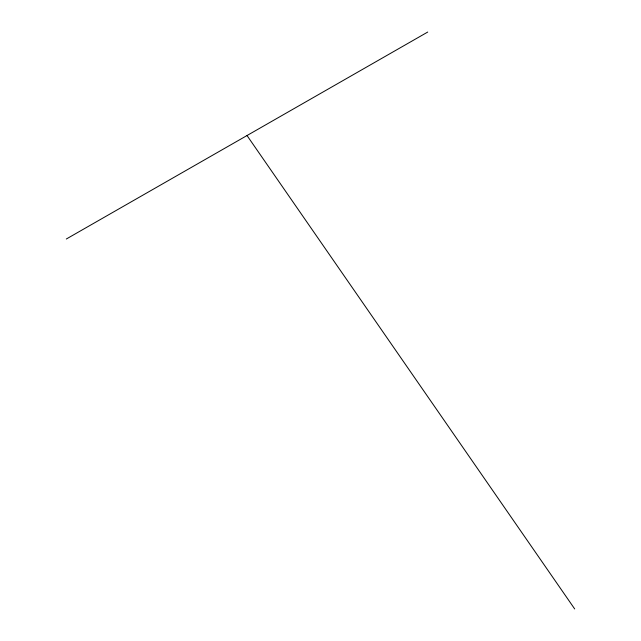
<?xml version="1.0" encoding="UTF-8"?>
<svg xmlns="http://www.w3.org/2000/svg" width="641" height="641" viewBox="0 0 641 641"><rect width="100%" height="100%" fill="white"/><g stroke="black" fill="none" stroke-linecap="round" stroke-linejoin="round"><path stroke-width="0.96" d="M66.303 239.013L427.731 32.05M247.017 135.531L574.697 608.95"/></g></svg>
